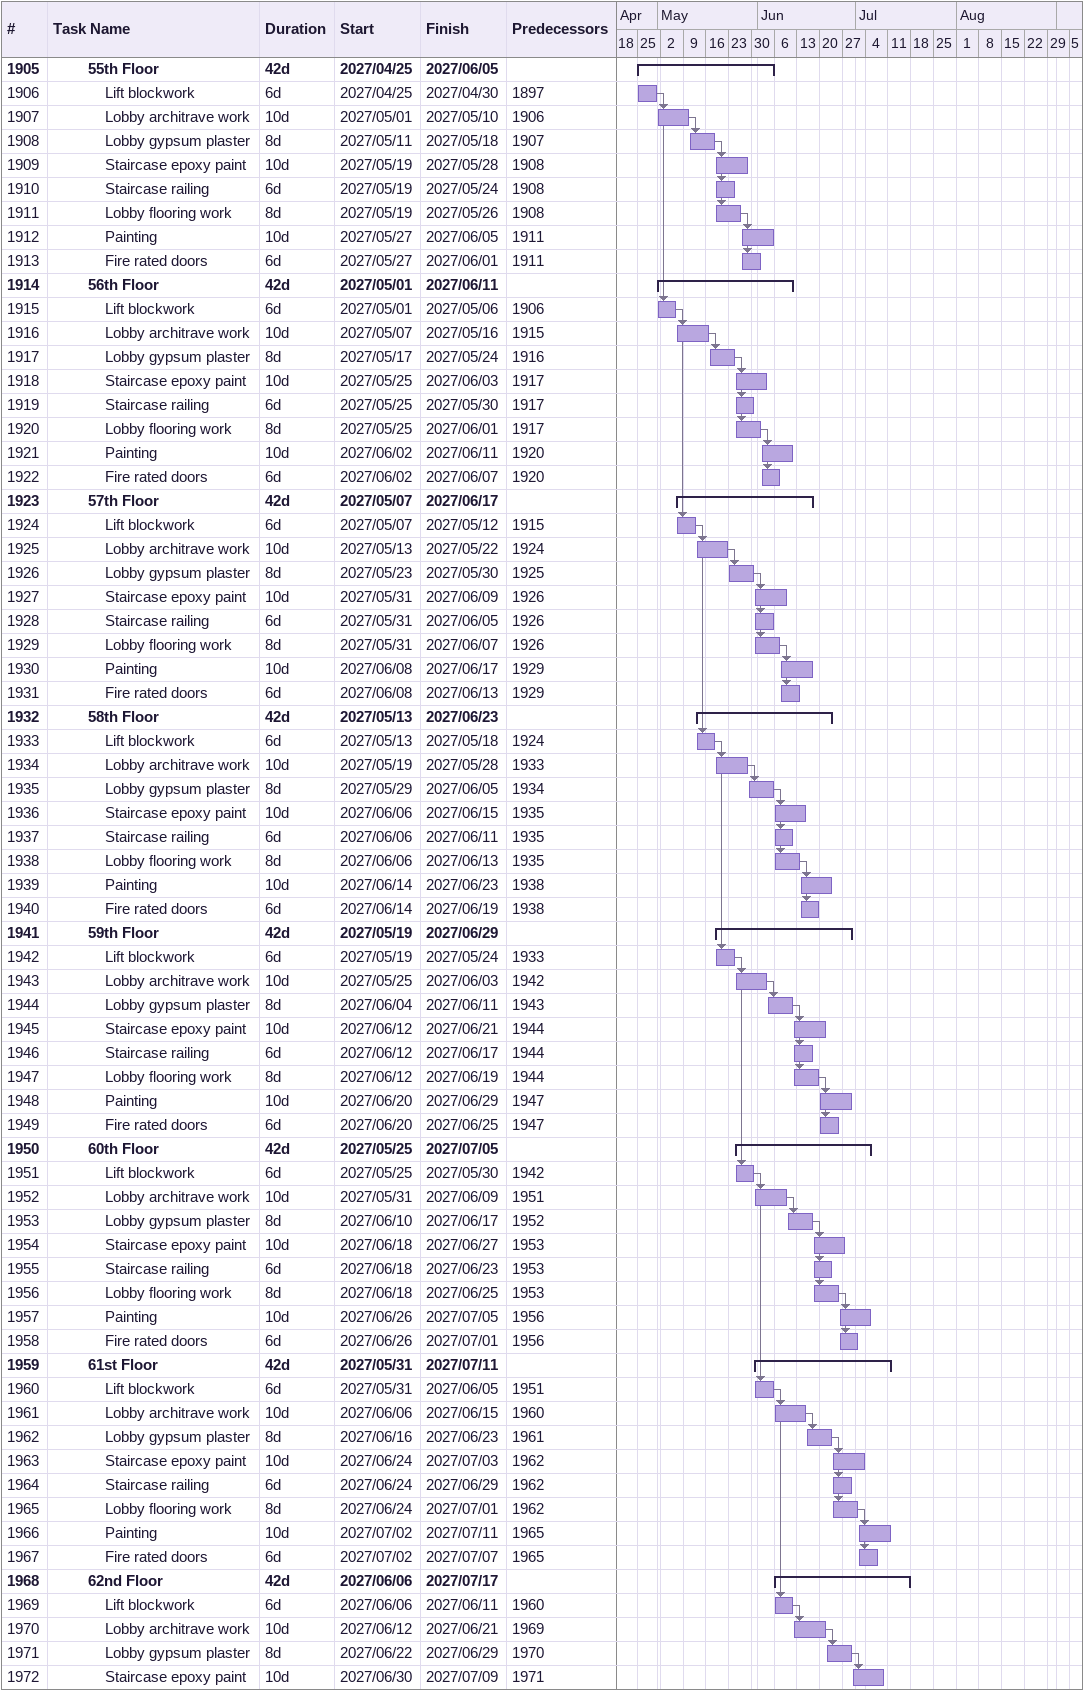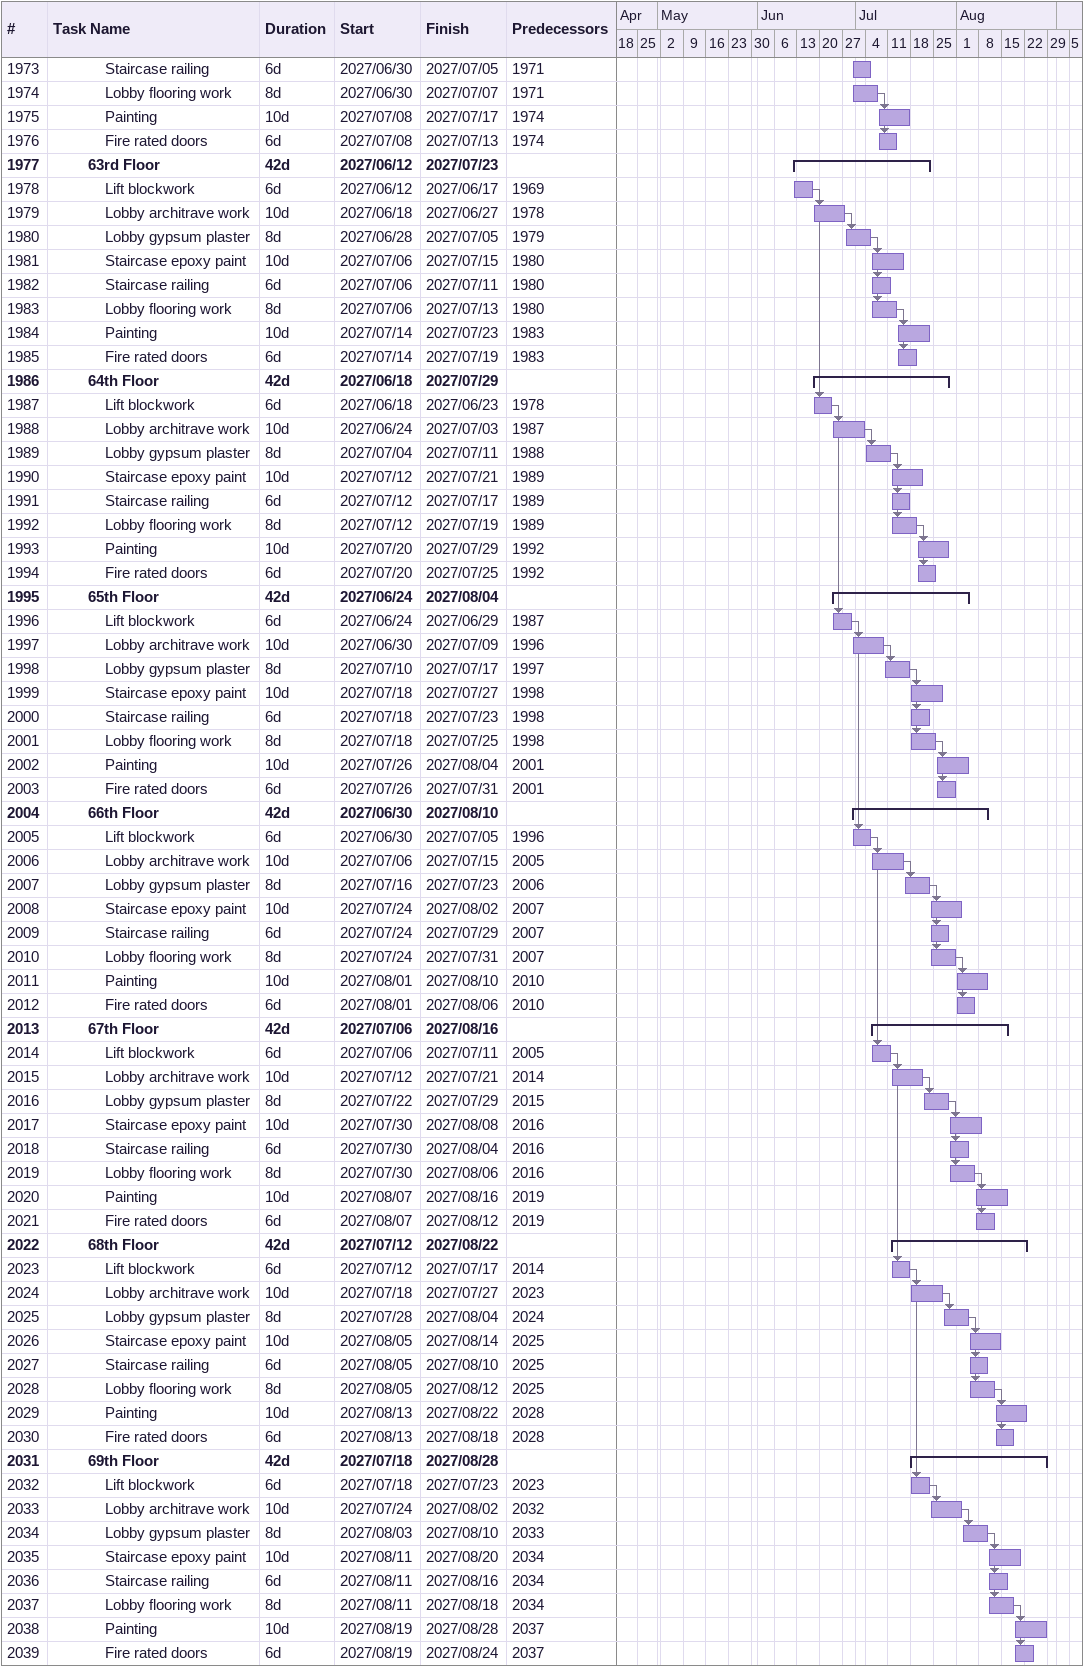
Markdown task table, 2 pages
| ID | Level | Task | Duration | Start | Finish | Predecessors |
|---|---|---|---|---|---|---|
| 1905 | 3 | **55th Floor** | 42d | 2027-04-25 | 2027-06-05 |  |
| 1906 | 4 | Lift blockwork | 6d | 2027-04-25 | 2027-04-30 | 1897 |
| 1907 | 4 | Lobby architrave work | 10d | 2027-05-01 | 2027-05-10 | 1906 |
| 1908 | 4 | Lobby gypsum plaster | 8d | 2027-05-11 | 2027-05-18 | 1907 |
| 1909 | 4 | Staircase epoxy paint | 10d | 2027-05-19 | 2027-05-28 | 1908 |
| 1910 | 4 | Staircase railing | 6d | 2027-05-19 | 2027-05-24 | 1908 |
| 1911 | 4 | Lobby flooring work | 8d | 2027-05-19 | 2027-05-26 | 1908 |
| 1912 | 4 | Painting | 10d | 2027-05-27 | 2027-06-05 | 1911 |
| 1913 | 4 | Fire rated doors | 6d | 2027-05-27 | 2027-06-01 | 1911 |
| 1914 | 3 | **56th Floor** | 42d | 2027-05-01 | 2027-06-11 |  |
| 1915 | 4 | Lift blockwork | 6d | 2027-05-01 | 2027-05-06 | 1906 |
| 1916 | 4 | Lobby architrave work | 10d | 2027-05-07 | 2027-05-16 | 1915 |
| 1917 | 4 | Lobby gypsum plaster | 8d | 2027-05-17 | 2027-05-24 | 1916 |
| 1918 | 4 | Staircase epoxy paint | 10d | 2027-05-25 | 2027-06-03 | 1917 |
| 1919 | 4 | Staircase railing | 6d | 2027-05-25 | 2027-05-30 | 1917 |
| 1920 | 4 | Lobby flooring work | 8d | 2027-05-25 | 2027-06-01 | 1917 |
| 1921 | 4 | Painting | 10d | 2027-06-02 | 2027-06-11 | 1920 |
| 1922 | 4 | Fire rated doors | 6d | 2027-06-02 | 2027-06-07 | 1920 |
| 1923 | 3 | **57th Floor** | 42d | 2027-05-07 | 2027-06-17 |  |
| 1924 | 4 | Lift blockwork | 6d | 2027-05-07 | 2027-05-12 | 1915 |
| 1925 | 4 | Lobby architrave work | 10d | 2027-05-13 | 2027-05-22 | 1924 |
| 1926 | 4 | Lobby gypsum plaster | 8d | 2027-05-23 | 2027-05-30 | 1925 |
| 1927 | 4 | Staircase epoxy paint | 10d | 2027-05-31 | 2027-06-09 | 1926 |
| 1928 | 4 | Staircase railing | 6d | 2027-05-31 | 2027-06-05 | 1926 |
| 1929 | 4 | Lobby flooring work | 8d | 2027-05-31 | 2027-06-07 | 1926 |
| 1930 | 4 | Painting | 10d | 2027-06-08 | 2027-06-17 | 1929 |
| 1931 | 4 | Fire rated doors | 6d | 2027-06-08 | 2027-06-13 | 1929 |
| 1932 | 3 | **58th Floor** | 42d | 2027-05-13 | 2027-06-23 |  |
| 1933 | 4 | Lift blockwork | 6d | 2027-05-13 | 2027-05-18 | 1924 |
| 1934 | 4 | Lobby architrave work | 10d | 2027-05-19 | 2027-05-28 | 1933 |
| 1935 | 4 | Lobby gypsum plaster | 8d | 2027-05-29 | 2027-06-05 | 1934 |
| 1936 | 4 | Staircase epoxy paint | 10d | 2027-06-06 | 2027-06-15 | 1935 |
| 1937 | 4 | Staircase railing | 6d | 2027-06-06 | 2027-06-11 | 1935 |
| 1938 | 4 | Lobby flooring work | 8d | 2027-06-06 | 2027-06-13 | 1935 |
| 1939 | 4 | Painting | 10d | 2027-06-14 | 2027-06-23 | 1938 |
| 1940 | 4 | Fire rated doors | 6d | 2027-06-14 | 2027-06-19 | 1938 |
| 1941 | 3 | **59th Floor** | 42d | 2027-05-19 | 2027-06-29 |  |
| 1942 | 4 | Lift blockwork | 6d | 2027-05-19 | 2027-05-24 | 1933 |
| 1943 | 4 | Lobby architrave work | 10d | 2027-05-25 | 2027-06-03 | 1942 |
| 1944 | 4 | Lobby gypsum plaster | 8d | 2027-06-04 | 2027-06-11 | 1943 |
| 1945 | 4 | Staircase epoxy paint | 10d | 2027-06-12 | 2027-06-21 | 1944 |
| 1946 | 4 | Staircase railing | 6d | 2027-06-12 | 2027-06-17 | 1944 |
| 1947 | 4 | Lobby flooring work | 8d | 2027-06-12 | 2027-06-19 | 1944 |
| 1948 | 4 | Painting | 10d | 2027-06-20 | 2027-06-29 | 1947 |
| 1949 | 4 | Fire rated doors | 6d | 2027-06-20 | 2027-06-25 | 1947 |
| 1950 | 3 | **60th Floor** | 42d | 2027-05-25 | 2027-07-05 |  |
| 1951 | 4 | Lift blockwork | 6d | 2027-05-25 | 2027-05-30 | 1942 |
| 1952 | 4 | Lobby architrave work | 10d | 2027-05-31 | 2027-06-09 | 1951 |
| 1953 | 4 | Lobby gypsum plaster | 8d | 2027-06-10 | 2027-06-17 | 1952 |
| 1954 | 4 | Staircase epoxy paint | 10d | 2027-06-18 | 2027-06-27 | 1953 |
| 1955 | 4 | Staircase railing | 6d | 2027-06-18 | 2027-06-23 | 1953 |
| 1956 | 4 | Lobby flooring work | 8d | 2027-06-18 | 2027-06-25 | 1953 |
| 1957 | 4 | Painting | 10d | 2027-06-26 | 2027-07-05 | 1956 |
| 1958 | 4 | Fire rated doors | 6d | 2027-06-26 | 2027-07-01 | 1956 |
| 1959 | 3 | **61st Floor** | 42d | 2027-05-31 | 2027-07-11 |  |
| 1960 | 4 | Lift blockwork | 6d | 2027-05-31 | 2027-06-05 | 1951 |
| 1961 | 4 | Lobby architrave work | 10d | 2027-06-06 | 2027-06-15 | 1960 |
| 1962 | 4 | Lobby gypsum plaster | 8d | 2027-06-16 | 2027-06-23 | 1961 |
| 1963 | 4 | Staircase epoxy paint | 10d | 2027-06-24 | 2027-07-03 | 1962 |
| 1964 | 4 | Staircase railing | 6d | 2027-06-24 | 2027-06-29 | 1962 |
| 1965 | 4 | Lobby flooring work | 8d | 2027-06-24 | 2027-07-01 | 1962 |
| 1966 | 4 | Painting | 10d | 2027-07-02 | 2027-07-11 | 1965 |
| 1967 | 4 | Fire rated doors | 6d | 2027-07-02 | 2027-07-07 | 1965 |
| 1968 | 3 | **62nd Floor** | 42d | 2027-06-06 | 2027-07-17 |  |
| 1969 | 4 | Lift blockwork | 6d | 2027-06-06 | 2027-06-11 | 1960 |
| 1970 | 4 | Lobby architrave work | 10d | 2027-06-12 | 2027-06-21 | 1969 |
| 1971 | 4 | Lobby gypsum plaster | 8d | 2027-06-22 | 2027-06-29 | 1970 |
| 1972 | 4 | Staircase epoxy paint | 10d | 2027-06-30 | 2027-07-09 | 1971 |
| 1973 | 4 | Staircase railing | 6d | 2027-06-30 | 2027-07-05 | 1971 |
| 1974 | 4 | Lobby flooring work | 8d | 2027-06-30 | 2027-07-07 | 1971 |
| 1975 | 4 | Painting | 10d | 2027-07-08 | 2027-07-17 | 1974 |
| 1976 | 4 | Fire rated doors | 6d | 2027-07-08 | 2027-07-13 | 1974 |
| 1977 | 3 | **63rd Floor** | 42d | 2027-06-12 | 2027-07-23 |  |
| 1978 | 4 | Lift blockwork | 6d | 2027-06-12 | 2027-06-17 | 1969 |
| 1979 | 4 | Lobby architrave work | 10d | 2027-06-18 | 2027-06-27 | 1978 |
| 1980 | 4 | Lobby gypsum plaster | 8d | 2027-06-28 | 2027-07-05 | 1979 |
| 1981 | 4 | Staircase epoxy paint | 10d | 2027-07-06 | 2027-07-15 | 1980 |
| 1982 | 4 | Staircase railing | 6d | 2027-07-06 | 2027-07-11 | 1980 |
| 1983 | 4 | Lobby flooring work | 8d | 2027-07-06 | 2027-07-13 | 1980 |
| 1984 | 4 | Painting | 10d | 2027-07-14 | 2027-07-23 | 1983 |
| 1985 | 4 | Fire rated doors | 6d | 2027-07-14 | 2027-07-19 | 1983 |
| 1986 | 3 | **64th Floor** | 42d | 2027-06-18 | 2027-07-29 |  |
| 1987 | 4 | Lift blockwork | 6d | 2027-06-18 | 2027-06-23 | 1978 |
| 1988 | 4 | Lobby architrave work | 10d | 2027-06-24 | 2027-07-03 | 1987 |
| 1989 | 4 | Lobby gypsum plaster | 8d | 2027-07-04 | 2027-07-11 | 1988 |
| 1990 | 4 | Staircase epoxy paint | 10d | 2027-07-12 | 2027-07-21 | 1989 |
| 1991 | 4 | Staircase railing | 6d | 2027-07-12 | 2027-07-17 | 1989 |
| 1992 | 4 | Lobby flooring work | 8d | 2027-07-12 | 2027-07-19 | 1989 |
| 1993 | 4 | Painting | 10d | 2027-07-20 | 2027-07-29 | 1992 |
| 1994 | 4 | Fire rated doors | 6d | 2027-07-20 | 2027-07-25 | 1992 |
| 1995 | 3 | **65th Floor** | 42d | 2027-06-24 | 2027-08-04 |  |
| 1996 | 4 | Lift blockwork | 6d | 2027-06-24 | 2027-06-29 | 1987 |
| 1997 | 4 | Lobby architrave work | 10d | 2027-06-30 | 2027-07-09 | 1996 |
| 1998 | 4 | Lobby gypsum plaster | 8d | 2027-07-10 | 2027-07-17 | 1997 |
| 1999 | 4 | Staircase epoxy paint | 10d | 2027-07-18 | 2027-07-27 | 1998 |
| 2000 | 4 | Staircase railing | 6d | 2027-07-18 | 2027-07-23 | 1998 |
| 2001 | 4 | Lobby flooring work | 8d | 2027-07-18 | 2027-07-25 | 1998 |
| 2002 | 4 | Painting | 10d | 2027-07-26 | 2027-08-04 | 2001 |
| 2003 | 4 | Fire rated doors | 6d | 2027-07-26 | 2027-07-31 | 2001 |
| 2004 | 3 | **66th Floor** | 42d | 2027-06-30 | 2027-08-10 |  |
| 2005 | 4 | Lift blockwork | 6d | 2027-06-30 | 2027-07-05 | 1996 |
| 2006 | 4 | Lobby architrave work | 10d | 2027-07-06 | 2027-07-15 | 2005 |
| 2007 | 4 | Lobby gypsum plaster | 8d | 2027-07-16 | 2027-07-23 | 2006 |
| 2008 | 4 | Staircase epoxy paint | 10d | 2027-07-24 | 2027-08-02 | 2007 |
| 2009 | 4 | Staircase railing | 6d | 2027-07-24 | 2027-07-29 | 2007 |
| 2010 | 4 | Lobby flooring work | 8d | 2027-07-24 | 2027-07-31 | 2007 |
| 2011 | 4 | Painting | 10d | 2027-08-01 | 2027-08-10 | 2010 |
| 2012 | 4 | Fire rated doors | 6d | 2027-08-01 | 2027-08-06 | 2010 |
| 2013 | 3 | **67th Floor** | 42d | 2027-07-06 | 2027-08-16 |  |
| 2014 | 4 | Lift blockwork | 6d | 2027-07-06 | 2027-07-11 | 2005 |
| 2015 | 4 | Lobby architrave work | 10d | 2027-07-12 | 2027-07-21 | 2014 |
| 2016 | 4 | Lobby gypsum plaster | 8d | 2027-07-22 | 2027-07-29 | 2015 |
| 2017 | 4 | Staircase epoxy paint | 10d | 2027-07-30 | 2027-08-08 | 2016 |
| 2018 | 4 | Staircase railing | 6d | 2027-07-30 | 2027-08-04 | 2016 |
| 2019 | 4 | Lobby flooring work | 8d | 2027-07-30 | 2027-08-06 | 2016 |
| 2020 | 4 | Painting | 10d | 2027-08-07 | 2027-08-16 | 2019 |
| 2021 | 4 | Fire rated doors | 6d | 2027-08-07 | 2027-08-12 | 2019 |
| 2022 | 3 | **68th Floor** | 42d | 2027-07-12 | 2027-08-22 |  |
| 2023 | 4 | Lift blockwork | 6d | 2027-07-12 | 2027-07-17 | 2014 |
| 2024 | 4 | Lobby architrave work | 10d | 2027-07-18 | 2027-07-27 | 2023 |
| 2025 | 4 | Lobby gypsum plaster | 8d | 2027-07-28 | 2027-08-04 | 2024 |
| 2026 | 4 | Staircase epoxy paint | 10d | 2027-08-05 | 2027-08-14 | 2025 |
| 2027 | 4 | Staircase railing | 6d | 2027-08-05 | 2027-08-10 | 2025 |
| 2028 | 4 | Lobby flooring work | 8d | 2027-08-05 | 2027-08-12 | 2025 |
| 2029 | 4 | Painting | 10d | 2027-08-13 | 2027-08-22 | 2028 |
| 2030 | 4 | Fire rated doors | 6d | 2027-08-13 | 2027-08-18 | 2028 |
| 2031 | 3 | **69th Floor** | 42d | 2027-07-18 | 2027-08-28 |  |
| 2032 | 4 | Lift blockwork | 6d | 2027-07-18 | 2027-07-23 | 2023 |
| 2033 | 4 | Lobby architrave work | 10d | 2027-07-24 | 2027-08-02 | 2032 |
| 2034 | 4 | Lobby gypsum plaster | 8d | 2027-08-03 | 2027-08-10 | 2033 |
| 2035 | 4 | Staircase epoxy paint | 10d | 2027-08-11 | 2027-08-20 | 2034 |
| 2036 | 4 | Staircase railing | 6d | 2027-08-11 | 2027-08-16 | 2034 |
| 2037 | 4 | Lobby flooring work | 8d | 2027-08-11 | 2027-08-18 | 2034 |
| 2038 | 4 | Painting | 10d | 2027-08-19 | 2027-08-28 | 2037 |
| 2039 | 4 | Fire rated doors | 6d | 2027-08-19 | 2027-08-24 | 2037 |
